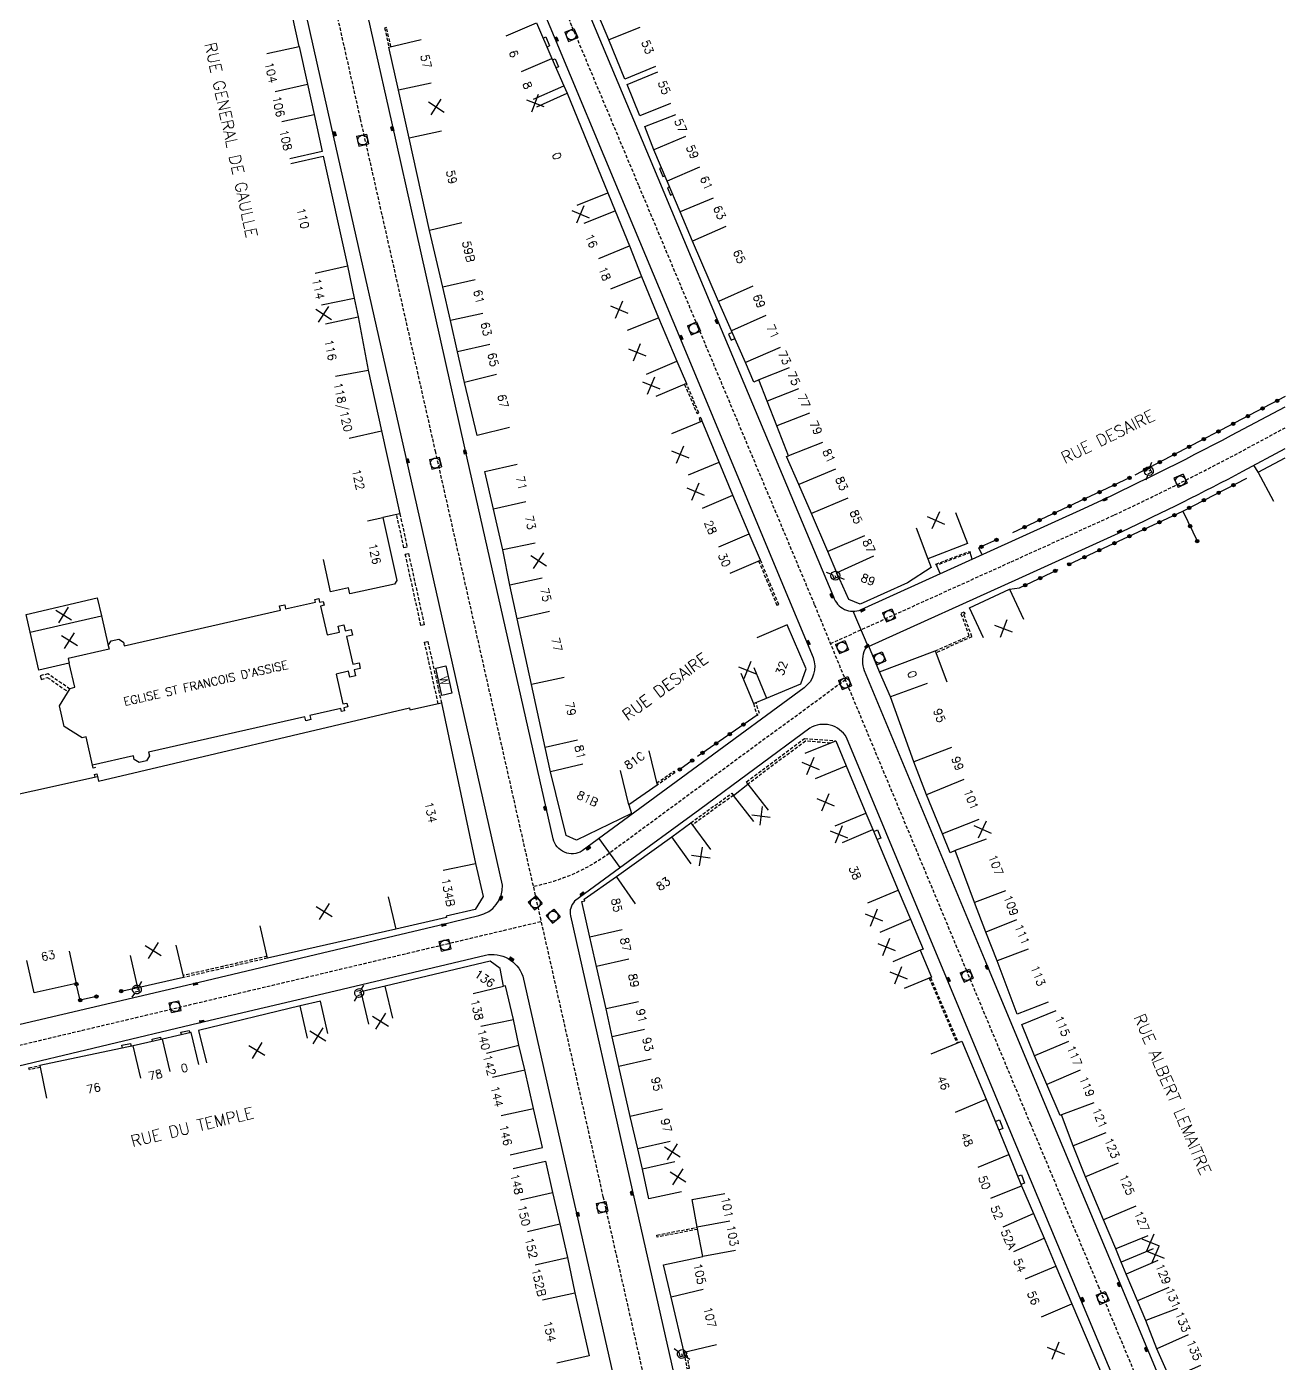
# Model space of a CAD drawing. Header units: millimetres. Extents: x 149999 to 151000, y 127000 to 128000.
# Drawn here: x 150810.1 to 151000, y 127175.2 to 127376.9 of the extents above; entities that cross this region are included whole.
import ezdxf
from ezdxf.enums import TextEntityAlignment as Align

# ---------------------------------------------------------------- set-up
doc = ezdxf.new("R2010")
doc.units = ezdxf.units.MM
doc.linetypes.add('DASHED', pattern=[0.75, 0.5, -0.25])
doc.layers.get('0').update_dxf_attribs({"linetype": 'CONTINUOUS'})
for name, color, linetype in [('W0001', 6, 'DASHED'), ('W0008', 7, 'CONTINUOUS'), ('W0100', 7, 'CONTINUOUS'), ('W0112', 1, 'DASHED'), ('W0322', 7, 'CONTINUOUS'), ('W0334', 7, 'CONTINUOUS'), ('W0400', 7, 'CONTINUOUS'), ('W0420', 7, 'CONTINUOUS'), ('W0471', 7, 'CONTINUOUS'), ('W0984', 7, 'CONTINUOUS'), ('W0989', 7, 'CONTINUOUS'), ('W0991', 7, 'CONTINUOUS'), ('W1102', 7, 'CONTINUOUS')]:
    doc.layers.add(name, color=color, linetype=linetype)
doc.styles.get("Standard").update_dxf_attribs({"font": 'romans.shx', "width": 0.85})

# ---------------------------------------------------------------- blocks, each defined once
blk = doc.blocks.new('T400')
for p, q in [((-0.15, 0.3), (0.15, 0.3)), ((-0.15, -0.25), (-0.15, 0.3)), ((-0.15, 0.15), (0.15, 0.15)), ((-0.15, 0), (0.15, 0)), ((0.15, 0.3), (0.15, -0.25)), ((-0.15, -0.15), (0.15, -0.15)), ((-0.15, -0.25), (-0.15, -0.3)), ((-0.15, -0.3), (0.15, -0.3)), ((0.15, -0.3), (0.15, -0.25))]:
    blk.add_line(p, q)
blk = doc.blocks.new('T420')
for p, q in [((0.75, 0.75), (-0.75, 0.75)), ((-0.75, 0.75), (-0.75, -0.75)), ((0.75, 0.75), (0.75, -0.75)), ((0.75, -0.75), (-0.75, -0.75))]:
    blk.add_line(p, q)
blk.add_ellipse((0, 0), major_axis=(-0.53, 0.53), ratio=1, start_param=3.926991, end_param=10.210176)
blk = doc.blocks.new('T471')
for p, q in [((-0.333334, 0.333334), (-0.333334, -0.333334)), ((-0.333334, 0.333334), (0.333334, 0.333334)), ((-0.333334, 0), (0, 0)), ((0.500001, 0.500001), (1.000002, 1.000002)), ((-0.500001, -0.500001), (-1.000002, -1.000002)), ((-0.333334, -0.333334), (0.333334, -0.333334))]:
    blk.add_line(p, q)
blk.add_ellipse((0, 0), major_axis=(0.471405, 0.471405), ratio=1, start_param=5.4977871438, end_param=11.780972451)
blk = doc.blocks.new('t322o')
at = {"color": 0, "linetype": 'Continuous'}
for radius in [0.25, 0.15]:
    blk.add_circle((0, 0), radius, dxfattribs=at)
blk = doc.blocks.new('t991o')
at = {"color": 0, "linetype": 'Continuous'}
for p, q in [((-1, 1), (1, -1)), ((-1, -1), (1, 1))]:
    blk.add_line(p, q, dxfattribs=at)

msp = doc.modelspace()

# ---------------------------------------------------------------- linework, layer by layer
at = {"layer": 'W0001'}
msp.add_lwpolyline([(150821.4, 127539.57), (150835.7, 127473.19), (150847.63, 127419.9), (150860.4, 127362.93), (150871.7, 127312.85), (150887.55, 127242.47), (150897.03, 127200.34), (150905.93, 127160.97), (150916.64, 127113.79), (150922, 127090.22), (150925.6, 127074.42), (150928.97, 127059.69), (150932.6, 127043.57), (150938.76, 127016.48), (150942.5, 127000)], dxfattribs=at)
for points in [[(151000, 127119.22), (150993.67, 127134.4), (150982.98, 127160.08), (150971.92, 127186.57), (150961.6, 127211.21), (150951.94, 127234.37), (150933.75, 127278), (150928.98, 127289.64), (150911.37, 127331.59), (150902.45, 127352.87), (150892.35, 127376.96), (150881.88, 127401.94), (150870.64, 127428.76), (150867.06, 127437.09), (150850.15, 127477.12, 0.254871), (150845.97, 127480.45, -0.064394), (150833.29, 127484.39, -3.986947)], [(150931.38, 127283.77), (150958.63, 127296.11), (150974.23, 127303.19, 0.01178), (150992.33, 127312.22), (151000, 127316.34)], [(150757.87, 127230.2), (150771.33, 127225.53, 0.119904), (150806.01, 127222.46), (150835.38, 127229.44), (150855.05, 127234.08), (150887.69, 127241.84, -0.386732)]]:
    msp.add_lwpolyline(points, format="xyb", dxfattribs=at)
at = {"layer": 'W0001', "flags": 128}
msp.add_lwpolyline([(150933.62, 127278.31), (150898.06, 127252.17, -0.110807), (150886.5, 127247.1, 19.35966)], format="xyb", dxfattribs=at)
at = {"layer": 'W0008'}
for points in [[(150844.74, 127484.06, -0.213089), (150852.55, 127478.84, -0.010857), (150858.98, 127464.12), (150869.85, 127438.26), (150873.49, 127429.98), (150884.74, 127403.14), (150895.2, 127378.16), (150905.31, 127354.07), (150914.23, 127332.79), (150931.83, 127290.84, 0.445867), (150935.99, 127288.89), (150969.58, 127304.14, 0.012748), (150991.9, 127315.2), (151000, 127319.52)], [(150928.74, 127281.65, -0.336122), (150927.38, 127277.1), (150912.04, 127265.85), (150893.89, 127252.48, -0.509368), (150889.52, 127254.31), (150876.17, 127313.33), (150865.16, 127362.48), (150854.11, 127411.66), (150848.78, 127435.3), (150842.18, 127464.83), (150840.1, 127474.17, -0.473602), (150843.77, 127477.71, -0.120234), (150846.61, 127476.65, -0.114003), (150847.76, 127475.4), (150864.27, 127435.93), (150867.97, 127427.4), (150879.09, 127400.59), (150889.68, 127375.31), (150899.56, 127351.6), (150908.46, 127330.33), (150923.87, 127293.36), (150928.74, 127281.65)], [(150758.31, 127233.69), (150772.01, 127228.98, 0.123518), (150807.39, 127225.93), (150835.04, 127232.45), (150854.69, 127237.09), (150872.31, 127241.29), (150878.3, 127242.75, 0.373321), (150881.86, 127247.34), (150867.31, 127311.86), (150856.01, 127361.94), (150843.24, 127418.91, 0.32754), (150840.59, 127420.66, -0.021067), (150829.54, 127419.29, -0.097966), (150811.15, 127420.93), (150790.86, 127425.43), (150766.74, 127430.93), (150750.94, 127434.43), (150719.34, 127441.25), (150706.51, 127444.11), (150693.77, 127447.2), (150684.92, 127449.33, -0.025223), (150681.32, 127450.56)], [(151000, 127127.47), (150996.6, 127135.62), (150985.91, 127161.3), (150974.85, 127187.8), (150964.53, 127212.43), (150954.87, 127235.6), (150936.49, 127279.68, -0.154978), (150936.46, 127282.56, -0.203123), (150937.12, 127283.35), (150959.77, 127293.6), (150975.38, 127300.69, 0.011795), (150993.62, 127309.79), (151000, 127313.21)], [(150928.27, 127271), (150911.65, 127258.75), (150899.53, 127249.87), (150892.76, 127244.89, 0.244693), (150892.11, 127242.67), (150901.42, 127201.33), (150910.32, 127161.96), (150921.03, 127114.78), (150926.39, 127091.22), (150929.99, 127075.42), (150933.36, 127060.69), (150936.99, 127044.56), (150943.15, 127017.47), (150947.12, 127000, 0.257998)], [(151000, 127110.94), (150990.62, 127133.41), (150979.81, 127159.28), (150968.67, 127185.97), (150958.6, 127209.99), (150948.88, 127233.35), (150933.78, 127269.59, 0.4249), (150928.27, 127271)], [(150756.8, 127227.29), (150770.36, 127222.69, 0.12032), (150806.58, 127219.51), (150836.07, 127226.52), (150855.74, 127231.16), (150879.29, 127236.76, -0.378538), (150884.93, 127233.6), (150892.99, 127198.01), (150901.62, 127159.77), (150905.23, 127143.95), (150911.53, 127116.18), (150916.21, 127095.46, -0.325), (150913.15, 127090.74), (150906.05, 127089.04), (150875.11, 127081.65), (150875.11, 127081.65), (150830.39, 127071.02), (150807.63, 127065.53), (150789.06, 127060.63)]]:
    msp.add_lwpolyline(points, format="xyb", dxfattribs=at)
at = {"layer": 'W0100'}
for points in [[(150882.42, 127375.46), (150887.02, 127377.42), (150889.33, 127372.08), (150891.13, 127367.91), (150891.62, 127366.82), (150897.75, 127351.8), (150898.85, 127349.08), (150901.02, 127343.77), (150902.86, 127339.15), (150905.39, 127332.95), (150908.2, 127326.39), (150909.63, 127323), (150905.02, 127321.05)], [(150904.98, 127370.84), (150900.34, 127368.96), (150897.94, 127374.87), (150896.43, 127378.47)], [(150882.92, 127316.37), (150878.06, 127315.19), (150876.12, 127323.17), (150875.07, 127327.77), (150874.01, 127332.5), (150872.87, 127337.54), (150870.88, 127346.11), (150867.77, 127360.02), (150866.2, 127367.3), (150864.72, 127373.79), (150869.6, 127374.91)], [(150846.31, 127372.79), (150851.19, 127373.87), (150852.46, 127368.17), (150853.44, 127363.59), (150854.66, 127358.01), (150849.77, 127356.94)], [(150907.25, 127365.29), (150902.62, 127363.4), (150900.68, 127368.16), (150905.3, 127370.06)], [(150950.24, 127303.53), (150952.04, 127298.86), (150946.07, 127296.56), (150946.58, 127295.24), (150942.97, 127292.96), (150935.84, 127289.73), (150934.14, 127290.43), (150932.33, 127294.46), (150930.96, 127297.69), (150928.49, 127303.38), (150926.59, 127307.76), (150924.71, 127312.01), (150925.03, 127312.09), (150923.25, 127316.63), (150921.8, 127320.33), (150920.55, 127323.59), (150919.81, 127323.24), (150918.53, 127326.21), (150916.42, 127330.95), (150914.45, 127335.38), (150910.52, 127344.51), (150908.7, 127348.9), (150906.71, 127353.53), (150904.71, 127358.29), (150903.36, 127361.79), (150908.03, 127363.59)], [(150849.93, 127356.22), (150854.81, 127357.3), (150858.48, 127340.77), (150859.48, 127335.87), (150860.07, 127333.06), (150861.6, 127325.04), (150863.63, 127315.85), (150866.38, 127303.37), (150863.8, 127302.79), (150865.91, 127293.3), (150865.55, 127292.74), (150858.81, 127291.26), (150858.61, 127292.17), (150855.91, 127291.58), (150854.84, 127296.46)], [(150916.21, 127294.41), (150920.81, 127296.36), (150919.11, 127300.35), (150916.64, 127306.17), (150914.58, 127311.13), (150912.02, 127317.34), (150907.4, 127315.44)], [(150903.94, 127267.6), (150905.21, 127262.4), (150900.94, 127259.44), (150901.34, 127258.11), (150893.03, 127254.1), (150891.48, 127254.81), (150889.14, 127264.41), (150888.3, 127268.11), (150886.27, 127277.6), (150884.09, 127287.53), (150882.97, 127292.57), (150881.91, 127297.94), (150880.5, 127304.04), (150879.21, 127309.74), (150884.09, 127310.84)], [(150998.29, 127305.21), (150995.93, 127309.62), (151000, 127311.8)], [(150954.45, 127284.64), (150952.35, 127289.18), (150958.38, 127291.97), (150960.48, 127287.43)], [(150816.47, 127280.8), (150811.92, 127279.75), (150810.59, 127285.5), (150809.97, 127288.15), (150820.71, 127290.69), (150821.34, 127287.98), (150822.37, 127283.49)], [(150822.37, 127283.49), (150822.83, 127284.2), (150823.96, 127284.45), (150824.67, 127283.99), (150824.79, 127283.45), (150848.35, 127288.81), (150848.21, 127289.46), (150849, 127289.62), (150849.14, 127288.99), (150853.67, 127290.03), (150853.57, 127290.44), (150854.14, 127290.57), (150854.27, 127290.01), (150854.83, 127290.14), (150854.95, 127289.57), (150854.4, 127289.44), (150855.4, 127285.08), (150857.27, 127285.51), (150857.07, 127286.39), (150857.95, 127286.58), (150858.15, 127285.7), (150859.05, 127285.91), (150859.26, 127285.04), (150858.35, 127284.83), (150859.31, 127280.66), (150860.23, 127280.87), (150860.41, 127280), (150859.51, 127279.79), (150859.71, 127278.91), (150858.83, 127278.72), (150858.63, 127279.6), (150856.76, 127279.17), (150857.8, 127274.66), (150858.39, 127274.79), (150858.52, 127274.22), (150857.93, 127274.09), (150858.04, 127273.64), (150857.59, 127273.53), (150857.48, 127273.98), (150852.81, 127272.92), (150852.95, 127272.29), (150852.17, 127272.09), (150852.02, 127272.74)], [(150917.82, 127279.32), (150919.76, 127274.71), (150921.73, 127275.54), (150926.91, 127277.68), (150927.68, 127279.96), (150924.85, 127286.62), (150920.25, 127284.66)], [(150964.23, 127229.65), (150959.55, 127227.87), (150956.5, 127235.91), (150954.8, 127240.22), (150953.11, 127244.71), (150950.18, 127252.53), (150949.41, 127252.21), (150948.29, 127255.06), (150945.86, 127260.97), (150943.97, 127265.93), (150940.42, 127275.71), (150938.78, 127279.5), (150947.19, 127282.66), (150948.95, 127277.98)], [(150852.02, 127272.74), (150828.46, 127267.36), (150828.58, 127266.81), (150828.15, 127266.09), (150827.02, 127265.82), (150826.3, 127266.27), (150826.17, 127266.84), (150819.98, 127265.42), (150819.02, 127269.69), (150818.46, 127269.57), (150815.71, 127271.27), (150815.02, 127274.4), (150816.65, 127277.01), (150817.31, 127277.17), (150816.47, 127280.8)], [(150792.87, 127232.96), (150791.88, 127228.05), (150785.99, 127229.24), (150791.9, 127257.34), (150820.76, 127263.71), (150820.92, 127263.03), (150867.83, 127274.08), (150867.89, 127273.79), (150872.66, 127274.81), (150877.8, 127250.61), (150878.96, 127245.61), (150877.74, 127243.65), (150873.37, 127242.63), (150873.42, 127242.45), (150865.77, 127240.66), (150846.4, 127236.29), (150845.3, 127241.17)], [(150927.57, 127267.21), (150932.19, 127269.1), (150933.75, 127265.31), (150936.72, 127258.18), (150937.77, 127255.71), (150941.6, 127246.57), (150943.46, 127242.2), (150945.34, 127237.64), (150944.9, 127237.49), (150946.6, 127233.43), (150942.48, 127231.7)], [(150908.86, 127201.05), (150903.98, 127199.96), (150902.98, 127204.46), (150902.28, 127207.51), (150901.16, 127212.39), (150899.43, 127219.96), (150898.43, 127224.45), (150897.53, 127228.65), (150896.07, 127235.03), (150895.07, 127239.48), (150893.84, 127244.84), (150894.31, 127244.96), (150894.19, 127245.18), (150899.08, 127248.61), (150907.41, 127254.61), (150910.29, 127256.73), (150913.26, 127252.7)], [(150832.58, 127238.26), (150833.71, 127233.38), (150826.86, 127231.81), (150825.74, 127236.68)], [(150816.46, 127237.38), (150817.55, 127232.5), (150811.2, 127231.09), (150810.11, 127235.97)], [(150883.02, 127206.63), (150887.89, 127207.72), (150886.57, 127213.63), (150885.24, 127219.45), (150884.32, 127223.17), (150883.52, 127227.05), (150882.33, 127232.1), (150882.04, 127232.06), (150881.54, 127234.75), (150880, 127235.83), (150864.17, 127232.09), (150860.47, 127231.21), (150861.63, 127226.35)], [(150855.52, 127224.93), (150854.4, 127229.8), (150851.34, 127229.09), (150836.01, 127225.39), (150837.19, 127220.53)], [(150987.22, 127174.85), (150982.65, 127172.81), (150980.63, 127177.34), (150978.97, 127181.61), (150977.7, 127184.6), (150975.99, 127188.62), (150975.22, 127190.41), (150974.41, 127192.44), (150972.57, 127196.82), (150969.87, 127203.3), (150967.99, 127207.96), (150966.25, 127212.65), (150966.02, 127212.56), (150964.01, 127217.24), (150962.18, 127221.55), (150960.25, 127226.27), (150965.42, 127228.38)], [(150836.03, 127220.24), (150834.88, 127225.1), (150830.55, 127224.08), (150826.14, 127223.05), (150812.03, 127220.08), (150813.06, 127215.18)], [(150946.57, 127221.86), (150951.19, 127223.78), (150954.84, 127215.01), (150958.29, 127206.69), (150960.19, 127201.93), (150962, 127197.75), (150963.63, 127194.05), (150965.4, 127189.81), (150967.81, 127184.13), (150972.11, 127173.96), (150974.62, 127167.53), (150969.96, 127165.72)], [(150883.49, 127204.58), (150888.36, 127205.69), (150889.44, 127200.95), (150890.54, 127196.19), (150891.67, 127191.13), (150892.81, 127185.79), (150894.95, 127176.31), (150890.08, 127175.21)], [(150914.16, 127177.93), (150909.29, 127176.78), (150907.31, 127185.12), (150906.19, 127190.04), (150912.11, 127191.26), (150911.26, 127195.69), (150910.49, 127199.88), (150915.41, 127200.78)]]:
    msp.add_lwpolyline(points, dxfattribs=at)
msp.add_lwpolyline([(150871.82, 127280.04), (150873.32, 127280.39), (150874.24, 127276.28), (150872.74, 127275.93)], close=True, dxfattribs=at)
at = {"layer": 'W0100', "flags": 128}
msp.add_lwpolyline([(150919.79, 127256.92), (150916.72, 127260.87), (150918.92, 127262.57), (150921.98, 127258.62)], dxfattribs=at)
at = {"layer": 'W0112'}
for points in [[(150865.01, 127373.86), (150864.39, 127376.72), (150864.09, 127376.66), (150864.72, 127373.79)], [(150909.35, 127322.88), (150911.23, 127318.47), (150911.5, 127318.59), (150909.63, 127323)], [(150912.02, 127317.34), (150911.81, 127317.88), (150911.53, 127317.76), (150911.75, 127317.23)], [(150866.38, 127303.37), (150867.48, 127298.33), (150866.99, 127298.22), (150865.9, 127303.26)], [(150920.53, 127296.25), (150923.27, 127289.57), (150923.55, 127289.68), (150920.81, 127296.36)], [(150947.19, 127282.66), (150952.31, 127284.94), (150951.07, 127288.34), (150951.53, 127288.54), (150951.65, 127288.26), (150951.45, 127288.18), (150952.69, 127284.78), (150947.3, 127282.38)], [(150872.17, 127274.7), (150870.11, 127283.98), (150870.6, 127284.09), (150872.66, 127274.81)], [(150816.58, 127276.91), (150813.26, 127279.21), (150812.59, 127278.99), (150812.57, 127279.05), (150812.09, 127278.91), (150812.26, 127278.35), (150813.18, 127278.66), (150816.32, 127276.49)], [(150931.37, 127268.76), (150927.59, 127269.05), (150918.92, 127262.57), (150918.68, 127262.9), (150927.47, 127269.46), (150932.19, 127269.1)], [(150820.46, 127265.05), (150820.08, 127264.95), (150819.98, 127265.42)], [(150820.39, 127263.63), (150820.3, 127264.03), (150820.66, 127264.11), (150820.76, 127263.71)], [(150905.13, 127262.71), (150907.72, 127264.53), (150907.89, 127264.29), (150905.21, 127262.4)], [(150910.29, 127256.73), (150916.49, 127261.2), (150916.72, 127260.87), (150910.53, 127256.41)], [(150846.33, 127236.58), (150833.64, 127233.68)], [(150846.4, 127236.29), (150833.71, 127233.38)], [(150946.28, 127233.3), (150950.45, 127223.47)], [(150946.46, 127233.37), (150950.63, 127223.55)], [(150812.09, 127219.78), (150810.47, 127219.47), (150810.41, 127219.76), (150812.03, 127220.08)], [(150911.32, 127195.38), (150905.23, 127194.21), (150905.18, 127194.52), (150911.26, 127195.69)], [(150909.29, 127176.78), (150909.69, 127174.36), (150910.08, 127174.42), (150909.69, 127176.84)]]:
    msp.add_lwpolyline(points, dxfattribs=at)
for points in [[(150867.69, 127297.36), (150870.06, 127286.6), (150869.57, 127286.49), (150867.2, 127297.26)], [(150947.28, 127295.76), (150952.37, 127297.69), (150952.44, 127297.5), (150947.35, 127295.57)]]:
    msp.add_lwpolyline(points, close=True, dxfattribs=at)
at = {"layer": 'W0112', "flags": 128}
msp.add_lwpolyline([(150919.76, 127274.71), (150920.28, 127272.98), (150920.64, 127273.19), (150920.14, 127274.87)], dxfattribs=at)
at = {"layer": 'W0322'}
for points in [[(151000, 127321.04), (150977.28, 127309.2)], [(150976.51, 127308.76), (150958.82, 127300.49)], [(150967.41, 127295.73), (150984.55, 127303.74), (150994.19, 127308.73)], [(150984.55, 127303.74), (150986.81, 127299.06)], [(150956.43, 127299.41), (150953.72, 127298.2)], [(150958.38, 127291.97), (150959.91, 127292.17), (150965.74, 127294.94)], [(150920.28, 127272.98), (150911.29, 127266.72)], [(150910.51, 127266.12), (150908.63, 127264.78)], [(150820.58, 127230.51), (150818.15, 127229.96), (150817.55, 127232.5)], [(150824.33, 127231.33), (150826.84, 127231.89)]]:
    msp.add_lwpolyline(points, dxfattribs=at)
at = {"layer": 'W0334'}
for points in [[(150851.19, 127373.87), (150847.96, 127388.54)], [(150888, 127375.15), (150888.41, 127375.33), (150888.98, 127373.96), (150888.59, 127373.79)], [(150889.43, 127371.84), (150889.82, 127372), (150890.33, 127370.81), (150889.95, 127370.64)], [(150905.85, 127355.57), (150905.55, 127355.45), (150906.08, 127354.24), (150906.36, 127354.35)], [(150907.07, 127352.69), (150906.76, 127352.56), (150907.23, 127351.46), (150907.54, 127351.59)], [(150916.52, 127330.72), (150915.98, 127330.48), (150916.38, 127329.58), (150916.92, 127329.82)], [(150995.93, 127309.62), (150995.26, 127310.67)], [(150953.72, 127298.2), (150954.24, 127297.18)], [(150952.76, 127296.5), (150952.44, 127297.5)], [(150947.35, 127295.57), (150947.93, 127294.31)], [(150937.06, 127283.31), (150934.81, 127288.65)], [(150938.78, 127279.5), (150937.18, 127283.38)], [(150937.89, 127255.41), (150938.45, 127255.65), (150938.96, 127254.42), (150938.41, 127254.19)], [(150899.64, 127249.96), (150896.48, 127254.38)], [(150824.55, 127222.71), (150824.45, 127223.16), (150825.75, 127223.44), (150825.85, 127222.98)], [(150829.07, 127223.73), (150828.98, 127224.09), (150830.25, 127224.39), (150830.33, 127224.03)], [(150833.42, 127224.76), (150833.34, 127225.12), (150834.6, 127225.39), (150834.68, 127225.06)], [(150956.24, 127211.64), (150956.85, 127211.89), (150957.4, 127210.6), (150956.78, 127210.34)], [(150959.6, 127203.4), (150960.17, 127203.63), (150960.66, 127202.37), (150960.1, 127202.14)]]:
    msp.add_lwpolyline(points, dxfattribs=at)
at = {"layer": 'W1102'}
for p, q in [((150902.58, 127376.75), (150897.94, 127374.87)), ((150884.74, 127370.1), (150889.33, 127372.08)), ((150847.58, 127367.08), (150852.46, 127368.17)), ((150871.09, 127368.35), (150866.2, 127367.3)), ((150886.54, 127365.92), (150891.13, 127367.91)), ((150887.06, 127364.76), (150891.62, 127366.82)), ((150848.56, 127362.54), (150853.44, 127363.59)), ((150872.65, 127361.11), (150867.77, 127360.02)), ((150909.5, 127360.3), (150904.71, 127358.29)), ((150911.59, 127355.64), (150906.71, 127353.53)), ((150893.12, 127349.91), (150897.75, 127351.8)), ((150913.68, 127350.96), (150908.7, 127348.9)), ((150894.21, 127347.2), (150898.85, 127349.08)), ((150875.75, 127347.24), (150870.88, 127346.11)), ((150915.59, 127346.7), (150910.52, 127344.51)), ((150896.39, 127341.88), (150901.02, 127343.77)), ((150853.6, 127339.69), (150858.48, 127340.77)), ((150877.75, 127338.64), (150872.87, 127337.54)), ((150898.21, 127337.3), (150902.86, 127339.15)), ((150919.63, 127337.68), (150914.45, 127335.38)), ((150854.58, 127334.87), (150859.48, 127335.87)), ((150855.17, 127332.04), (150860.07, 127333.06)), ((150878.89, 127333.59), (150874.01, 127332.5)), ((150900.76, 127331.06), (150905.39, 127332.95)), ((150921.6, 127333.26), (150916.42, 127330.95)), ((150879.95, 127328.88), (150875.07, 127327.77)), ((150923.75, 127328.46), (150918.53, 127326.21)), ((150903.6, 127324.42), (150908.2, 127326.39)), ((150856.69, 127324.1), (150861.6, 127325.04)), ((150880.98, 127324.35), (150876.12, 127323.17)), ((150925.14, 127325.36), (150920.55, 127323.59)), ((150926.56, 127322.19), (150921.8, 127320.33)), ((150928.18, 127318.56), (150923.25, 127316.63)), ((150858.74, 127314.77), (150863.63, 127315.85)), ((150930.18, 127314.11), (150925.03, 127312.09)), ((150909.96, 127309.21), (150914.58, 127311.13)), ((150932.11, 127310.1), (150926.59, 127307.76)), ((150912.04, 127304.21), (150916.64, 127306.17)), ((150885.37, 127305.17), (150880.5, 127304.04)), ((150934.01, 127305.73), (150928.49, 127303.38)), ((150861.5, 127302.29), (150863.8, 127302.79)), ((150914.51, 127298.39), (150919.11, 127300.35)), ((150936.48, 127300.03), (150930.96, 127297.69)), ((150886.81, 127298.91), (150881.91, 127297.94)), ((150937.86, 127296.94), (150932.33, 127294.46)), ((150887.85, 127293.65), (150882.97, 127292.57)), ((150888.97, 127288.61), (150884.09, 127287.53)), ((150919.82, 127280.16), (150921.73, 127275.54)), ((150891.16, 127278.64), (150886.27, 127277.6)), ((150945.98, 127277.74), (150940.42, 127275.71)), ((150893.17, 127269.22), (150888.3, 127268.11)), ((150949.64, 127268.09), (150943.97, 127265.93)), ((150894, 127265.59), (150889.14, 127264.41)), ((150929.12, 127263.41), (150933.75, 127265.31)), ((150951.47, 127263.27), (150945.86, 127260.97)), ((150932.1, 127256.26), (150936.72, 127258.18)), ((150933.17, 127253.75), (150937.77, 127255.71)), ((150953.76, 127257.22), (150948.29, 127255.06)), ((150910.33, 127250.55), (150907.41, 127254.61)), ((150954.86, 127254.28), (150950.18, 127252.53)), ((150872.91, 127249.57), (150877.8, 127250.61)), ((150901.94, 127244.51), (150899.08, 127248.61)), ((150936.99, 127244.64), (150941.6, 127246.57)), ((150957.79, 127246.46), (150953.11, 127244.71)), ((150864.63, 127245.53), (150865.77, 127240.66)), ((150938.86, 127240.24), (150943.46, 127242.2)), ((150959.45, 127242.06), (150954.8, 127240.22)), ((150899.94, 127240.58), (150895.07, 127239.48)), ((150961.18, 127237.68), (150956.5, 127235.91)), ((150900.95, 127236.14), (150896.07, 127235.03)), ((150865.31, 127227.23), (150864.17, 127232.09)), ((150877.46, 127230.98), (150882.04, 127232.06)), ((150902.42, 127229.7), (150897.53, 127228.65)), ((150852.46, 127224.22), (150851.34, 127229.09)), ((150878.62, 127226.03), (150883.52, 127227.05)), ((150903.31, 127225.53), (150898.43, 127224.45)), ((150831.7, 127219.22), (150830.55, 127224.08)), ((150967.31, 127223.72), (150962.18, 127221.55)), ((150827.28, 127218.18), (150826.14, 127223.05)), ((150879.47, 127221.98), (150884.32, 127223.17)), ((150880.36, 127218.34), (150885.24, 127219.45)), ((150904.3, 127221.08), (150899.43, 127219.96)), ((150969.07, 127219.42), (150964.01, 127217.24)), ((150881.69, 127212.54), (150886.57, 127213.63)), ((150906.03, 127213.51), (150901.16, 127212.39)), ((150950.23, 127213.08), (150954.84, 127215.01)), ((150971.09, 127214.45), (150966.25, 127212.65)), ((150972.92, 127209.95), (150967.99, 127207.96)), ((150907.15, 127208.63), (150902.28, 127207.51)), ((150907.86, 127205.55), (150902.98, 127204.46)), ((150953.67, 127204.78), (150958.29, 127206.69)), ((150974.8, 127205.35), (150969.87, 127203.3)), ((150955.55, 127200.07), (150960.19, 127201.93)), ((150884.57, 127199.84), (150889.44, 127200.95)), ((150957.41, 127195.76), (150962, 127197.75)), ((150977.44, 127198.87), (150972.57, 127196.82)), ((150885.66, 127195.07), (150890.54, 127196.19)), ((150916.17, 127196.63), (150911.26, 127195.69)), ((150959.06, 127192.03), (150963.63, 127194.05)), ((150979.26, 127194.39), (150974.41, 127192.44)), ((150886.79, 127190.04), (150891.67, 127191.13)), ((150917.02, 127192.2), (150912.11, 127191.26)), ((150980.04, 127192.46), (150975.22, 127190.41)), ((150960.79, 127187.89), (150965.4, 127189.81)), ((150980.78, 127190.66), (150975.99, 127188.62)), ((150887.92, 127184.74), (150892.81, 127185.79)), ((150912.17, 127186.28), (150907.31, 127185.12)), ((150982.42, 127186.62), (150977.7, 127184.6)), ((150963.2, 127182.18), (150967.81, 127184.13)), ((150983.72, 127183.44), (150978.97, 127181.61)), ((150985.34, 127179.45), (150980.63, 127177.34))]:
    msp.add_line(p, q, dxfattribs=at)
at = {"layer": 'W1102', "flags": 128}
for points in [[(150944.28, 127301.23), (150946.07, 127296.56)], [(150810.59, 127285.5), (150821.34, 127287.98)], [(150822.37, 127283.49), (150822.5, 127282.92), (150816.31, 127281.51), (150816.47, 127280.8)], [(150900.94, 127259.44), (150899.67, 127264.64)], [(150944.9, 127237.49), (150940.77, 127235.74)]]:
    msp.add_lwpolyline(points, dxfattribs=at)

# ---------------------------------------------------------------- block references
at = {"layer": 'W0322'}
for p, rotation in [((150998.79, 127320.41), 207.529644949965), ((150994.36, 127318.1), 207.529644949965), ((150996.57, 127319.25), 207.529644949965), ((150992.14, 127316.94), 207.529644949965), ((150987.71, 127314.63), 207.529644949965), ((150989.92, 127315.78), 207.529644949965), ((150983.27, 127312.32), 207.529644949965), ((150985.49, 127313.47), 207.529644949965), ((150978.84, 127310.01), 207.529644949965), ((150981.05, 127311.16), 207.529644949965), ((150976.51, 127308.76), 205.082920999649), ((150971.98, 127306.64), 205.082920999649), ((150974.24, 127307.7), 205.082920999649), ((150989.95, 127306.54), 27.3644390692917), ((150992.17, 127307.69), 27.3644390692917), ((150967.45, 127304.52), 205.082920999649), ((150969.71, 127305.58), 205.082920999649), ((150985.51, 127304.24), 27.3644390692917), ((150987.73, 127305.39), 27.3644390692917), ((150962.92, 127302.4), 205.082920999649), ((150965.18, 127303.46), 205.082920999649), ((150981, 127302.09), 25.0475393183842), ((150983.27, 127303.14), 25.0475393183842), ((150960.66, 127301.34), 205.082920999649), ((150976.47, 127299.97), 25.0475393183842), ((150978.74, 127301.03), 25.0475393183842), ((150985.64, 127301.49), 295.732550183151), ((150954.15, 127298.39), 204.176334623174), ((150956.43, 127299.41), 204.176334623174), ((150971.94, 127297.85), 25.0475393183842), ((150974.21, 127298.91), 25.0475393183842), ((150986.72, 127299.24), 295.732550183151), ((150967.41, 127295.73), 25.0475393183842), ((150969.68, 127296.79), 25.0475393183842), ((150963.03, 127293.65), 25.4249042703661), ((150965.29, 127294.73), 25.4249042703661), ((150960.77, 127292.58), 25.4249042703661), ((150918.23, 127271.55), 214.859263114497), ((150916.17, 127270.12), 214.859263114497), ((150914.12, 127268.7), 214.859263114497), ((150910.51, 127266.12), 215.650600709419), ((150912.07, 127267.27), 214.859263114497), ((150908.63, 127264.78), 215.650600709419), ((150817.57, 127232.39), 103.2945695565009), ((150824.33, 127231.33), 12.565209414881), ((150818.15, 127229.96), 103.2945695565009), ((150820.58, 127230.51), 192.659585705419)]:
    msp.add_blockref('t322o', p, dxfattribs=dict(at, rotation=rotation))
at = {"layer": 'W0400'}
for p, rotation in [((150890.04, 127374.95), 202.767459833366), ((150856.55, 127360.68), 192.649980023918), ((150865.24, 127361.45), 192.649980023918), ((150914.22, 127332.37), 202.636262349463), ((150908.84, 127329.94), 202.636262349463), ((150876.22, 127312.67), 192.750542149792), ((150867.57, 127311.33), 192.750542149792), ((150972.79, 127305.5), 114.4267540065493), ((150975.01, 127300.69), 114.4267540065493), ((150931.57, 127290.98), 202.58397431048), ((150936.21, 127288.81), 294.425536606382), ((150928.03, 127283.91), 202.58397431048), ((150936.89, 127283.37), 125.9910015675065), ((150888.32, 127258.89), 193.674216988035), ((150894.87, 127252.91), 126.3742565498301), ((150881.63, 127245.36), 157.6859199478047), ((150893.9, 127246.01), 126.3742565498301), ((150873, 127241.32), 283.7052870310189), ((150883.24, 127236.19), 234.0236440540463), ((150954.98, 127234.93), 202.637707458302), ((150835.52, 127232.41), 283.282365249544), ((150949.19, 127233.04), 202.637707458302), ((150836.47, 127226.75), 283.282365249544), ((150901.4, 127200.79), 192.742554708414), ((150893.24, 127197.62), 192.742554708414), ((150974.9, 127187.03), 202.655841536279), ((150969.41, 127184.75), 202.655841536279), ((150979.02, 127177.25), 202.655841536279)]:
    msp.add_blockref('T400', p, dxfattribs=dict(at, rotation=rotation))
at = {"layer": 'W0420'}
for p, rotation in [((150892.25, 127375.61), 112.621392323804), ((150860.76, 127359.75), 102.69080385201), ((150910.77, 127331.32), 112.769046963178), ((150871.75, 127311), 102.7505421497919), ((150984.2, 127308.34), 24.4267540065493), ((150940.22, 127288.01), 112.880139714461), ((150933.12, 127283.24), 112.469906161306), ((150938.75, 127281.55), 112.469906161306), ((150933.56, 127277.81), 112.469906161306), ((150886.82, 127244.63), 129.835695053358), ((150889.52, 127242.65), 129.835695053358), ((150873.22, 127238.27), 193.705287031019), ((150951.93, 127233.67), 112.60488082207), ((150832.46, 127228.98), 193.273838689555), ((150896.89, 127198.7), 102.716757694363), ((150972.43, 127185.02), 112.670581458065)]:
    msp.add_blockref('T420', p, dxfattribs=dict(at, rotation=rotation))
at = {"layer": 'W0471'}
for p, rotation in [((150979.41, 127309.8), 207.0497102317339), ((150932.1, 127294.01), 114.116202351237), ((150826.71, 127231.59), 192.952470233217), ((150860.23, 127231.04), 193.393266598439), ((150908.95, 127176.57), 102.495721076099)]:
    msp.add_blockref('T471', p, dxfattribs=dict(at, rotation=rotation))
at = {"layer": 'W0991'}
for p, rotation in [((150886.8, 127365.34), 24.12177862288983), ((150871.87, 127364.73), 12.17147295527672), ((150893.66, 127348.56), 22.03954911000992), ((150854.88, 127333.46), 11.68796635168603), ((150899.48, 127334.18), 22.19325381894918), ((150902.18, 127327.74), 23.17926363087106), ((150904.31, 127322.73), 22.91680925621223), ((150908.68, 127312.32), 22.3487605769995), ((150911, 127306.71), 22.5467439867965), ((150947.26, 127302.38), 291.060605690813), ((150887.33, 127296.28), 11.13344280945504), ((150815.65, 127288.08), 13.1542225072744), ((150957.47, 127286.04), 294.8536372967528), ((150816.54, 127284.22), 12.82737297183813), ((150918.82, 127279.74), 292.841300154371), ((150928.34, 127265.31), 22.25460371585935), ((150930.61, 127259.83), 22.60381828737986), ((150920.88, 127257.77), 307.7659638273498), ((150932.63, 127255), 23.07528913584715), ((150954.31, 127255.75), 20.56166631014882), ((150911.79, 127251.63), 306.3083398451022), ((150854.97, 127243.35), 282.7111092869195), ((150937.92, 127242.44), 22.99778636964386), ((150829.16, 127237.47), 282.9524702332175), ((150939.81, 127237.99), 22.99778636872684), ((150941.62, 127233.72), 22.99778636948559), ((150863.47, 127226.79), 283.3932665962132), ((150853.99, 127224.57), 283.0123429211603), ((150844.82, 127222.38), 283.5656460112406), ((150907.51, 127207.09), 12.84129006017953), ((150908.36, 127203.3), 12.58198899157792), ((150979.65, 127193.42), 22.15786709832457), ((150980.41, 127191.56), 22.15786709848076), ((150965.36, 127177.09), 22.93235148580582)]:
    msp.add_blockref('t991o', p, dxfattribs=dict(at, rotation=rotation))

# ---------------------------------------------------------------- texts
at = {"layer": 'W0984'}
for s, rotation, p in [("EGLISE ST FRANCOIS D'ASSISE", 12.8441, (150837.1, 127277.79)), ('W', 283.0383, (150873.03, 127278.16))]:
    msp.add_text(s, height=1.25, rotation=rotation, dxfattribs=at).set_placement(p, align=Align.MIDDLE)
at = {"layer": 'W0989'}
for s, rotation, p in [('RUE GENERAL DE GAULLE', 282.1588, (150840.93, 127359.77)), ('RUE DESAIRE', 25.897, (150973.24, 127315.01)), ('RUE DESAIRE', 36.3188, (150906.41, 127277.29)), ('RUE ALBERT LEMAITRE', 292.9066, (150982.99, 127215.76)), ('RUE DU TEMPLE', 13.3474, (150835.05, 127210.83))]:
    msp.add_text(s, height=1.75, rotation=rotation, dxfattribs=at).set_placement(p, align=Align.MIDDLE)
at = {"layer": 'W0991'}
for s, rotation, p in [('53', 292.0721, (150903.78, 127373.79)), ('6', 293.3426, (150883.58, 127372.78)), ('104', 282.5253, (150846.94, 127369.94)), ('57', 282.8532, (150870.34, 127371.63)), ('55', 292.2521, (150906.28, 127367.68)), ('8', 293.404, (150885.64, 127368.01)), ('106', 282.1797, (150848.07, 127364.81)), ('57', 294.1162, (150908.76, 127361.94)), ('108', 282.2632, (150849.16, 127359.74)), ('59', 294.1162, (150910.54, 127357.97)), ('0', 292.1698, (150890.09, 127357.34)), ('59', 282.576, (150874.2, 127354.17)), ('61', 294.1162, (150912.63, 127353.3)), ('110', 282.5353, (150851.76, 127347.95)), ('63', 294.1162, (150914.63, 127348.83)), ('59B', 283.0989, (150876.75, 127342.94)), ('16', 292.2119, (150895.3, 127344.54)), ('65', 294.1162, (150917.61, 127342.19)), ('18', 291.7327, (150897.3, 127339.59)), ('114', 281.5265, (150854.09, 127337.28)), ('61', 282.7389, (150878.32, 127336.12)), ('69', 294.1162, (150920.61, 127335.47)), ('63', 282.6685, (150879.42, 127331.24)), ('71', 294.1162, (150922.68, 127330.86)), ('116', 280.8442, (150855.93, 127328.07)), ('65', 282.7836, (150880.46, 127326.62)), ('73', 294.1162, (150924.45, 127326.91)), ('75', 294.1162, (150925.85, 127323.77)), ('118/120', 282.4072, (150857.72, 127319.43)), ('67', 283.6518, (150881.95, 127320.36)), ('77', 294.1162, (150927.37, 127320.38)), ('79', 294.1162, (150929.18, 127316.34)), ('81', 295.7192, (150931.14, 127312.1)), ('122', 282.4618, (150860.12, 127308.53)), ('71', 282.7129, (150884.73, 127308.01)), ('83', 293.4666, (150933.06, 127307.91)), ('73', 283.0258, (150886.09, 127302.04)), ('28', 293.0482, (150913.27, 127301.3)), ('85', 293.4666, (150935.24, 127302.88)), ('126', 282.3844, (150862.59, 127297.31)), ('87', 294.1162, (150937.17, 127298.49)), ('30', 293.0166, (150915.36, 127296.4)), ('89', 337.849, (150937.04, 127293.41)), ('75', 282.5585, (150888.41, 127291.13)), ('77', 282.367, (150890.07, 127283.62)), ('32', 71.1741, (150923.99, 127280.05)), ('0', 289.9723, (150943.7, 127279.12)), ('79', 282.0636, (150892.16, 127273.93)), ('95', 290.7756, (150947.81, 127272.91)), ('81', 282.8668, (150893.59, 127267.41)), ('81C', 34.7237, (150901.8, 127266.12)), ('99', 290.7756, (150950.56, 127265.68)), ('81B', 335.3683, (150894.7, 127260.36)), ('101', 290.7089, (150952.61, 127260.25)), ('134', 281.9936, (150871.06, 127258.31)), ('107', 290.5617, (150956.33, 127250.37)), ('38', 292.7679, (150935.08, 127249.19)), ('134B', 280.8252, (150873.69, 127246.23)), ('83', 35.7639, (150906.14, 127247.53)), ('109', 290.5789, (150958.62, 127244.26)), ('85', 282.7315, (150899.1, 127244.31)), ('111', 291.5902, (150960.31, 127239.87)), ('87', 282.7315, (150900.45, 127238.36)), ('63', 12.5346, (150813.29, 127236.68)), ('136', 324.8657, (150879.17, 127233.22)), ('89', 282.8486, (150901.68, 127232.92)), ('113', 290.7727, (150962.7, 127233.66)), ('138', 283.2202, (150878.04, 127228.51)), ('91', 282.1406, (150902.86, 127227.62)), ('115', 292.1579, (150966.37, 127226.05)), ('140', 283.2202, (150879.04, 127224)), ('93', 282.5049, (150903.81, 127223.3)), ('142', 283.2202, (150879.92, 127220.16)), ('117', 292.1579, (150968.19, 127221.57)), ('78', 13.2434, (150829.49, 127218.7)), ('0', 13.2665, (150833.86, 127219.73)), ('76', 11.8901, (150820.17, 127216.68)), ('95', 282.8774, (150905.16, 127217.3)), ('46', 292.6235, (150948.4, 127217.47)), ('119', 292.1579, (150970.08, 127216.93)), ('144', 283.2202, (150881.03, 127215.44)), ('121', 292.1579, (150972.01, 127212.2)), ('97', 282.9645, (150906.59, 127211.07)), ('146', 283.2202, (150882.35, 127209.58)), ('48', 292.496, (150951.95, 127208.93)), ('123', 292.1579, (150973.86, 127207.65)), ('148', 283.2202, (150884.03, 127202.21)), ('50', 291.7496, (150954.61, 127202.43)), ('125', 292.1579, (150976.12, 127202.11)), ('101', 280.3579, (150915.79, 127198.71)), ('150', 283.2202, (150885.12, 127197.46)), ('52', 293.3718, (150956.48, 127197.92)), ('127', 292.1579, (150978.35, 127196.63)), ('103', 280.9051, (150916.6, 127194.42)), ('52A', 293.8292, (150958.23, 127193.9)), ('152', 283.2202, (150886.22, 127192.56)), ('152B', 283.2202, (150887.36, 127187.39)), ('105', 282.8157, (150911.63, 127188.66)), ('54', 292.6527, (150959.92, 127189.96)), ('129', 292.1579, (150981.6, 127188.64)), ('56', 292.9536, (150961.99, 127185.03)), ('131', 292.1579, (150983.07, 127185.03)), ('107', 283.3905, (150913.16, 127182.11)), ('154', 283.2202, (150889, 127179.98)), ('133', 292.1579, (150984.53, 127181.44)), ('135', 292.1579, (150986.28, 127177.15))]:
    msp.add_text(s, height=1.25, rotation=rotation, dxfattribs=at).set_placement(p, align=Align.MIDDLE)

doc.saveas('drawing.dxf')
